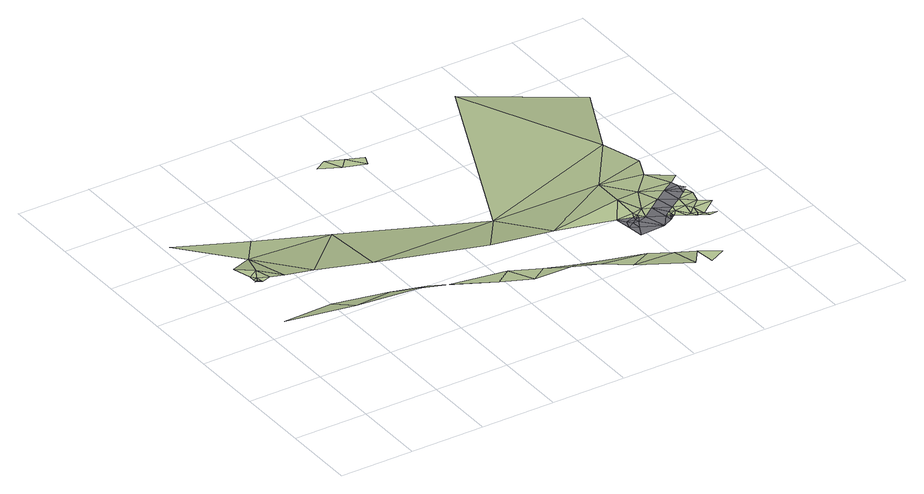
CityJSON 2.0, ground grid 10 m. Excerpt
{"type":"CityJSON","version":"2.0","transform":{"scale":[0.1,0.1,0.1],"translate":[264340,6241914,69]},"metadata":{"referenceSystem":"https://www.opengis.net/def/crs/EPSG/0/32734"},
"CityObjects":{
"terrain1":{"type":"TINRelief","geometry":[{"type":"CompositeSurface","lod":"1","boundaries":[[[0,1,2]],[[3,4,5]],[[4,6,5]],[[5,7,8]],[[7,9,8]],[[10,5,6]],[[10,7,5]],[[11,7,10]],[[12,13,9]],[[12,9,7]],[[11,12,7]],[[14,12,11]],[[15,13,12]],[[15,12,14]],[[2,16,0]],[[15,14,17]],[[18,15,19]],[[20,16,2]],[[17,21,15]],[[15,21,19]],[[20,22,16]],[[21,17,23]],[[24,22,20]],[[22,24,25]],[[26,25,24]],[[23,27,21]],[[25,26,28]],[[27,23,29]],[[28,26,30]],[[30,31,28]],[[31,30,32]],[[33,34,35]],[[29,36,27]],[[37,31,32]],[[33,35,38]],[[39,38,35]],[[37,32,40]],[[38,39,41]],[[42,37,40]],[[40,43,42]],[[36,44,27]],[[45,36,46]],[[43,47,42]],[[45,44,36]],[[47,48,49]],[[46,50,51]],[[46,51,45]],[[52,53,50]],[[53,51,50]],[[53,52,54]],[[54,55,53]],[[53,56,51]],[[53,55,56]],[[45,51,56]],[[57,56,55]],[[44,58,27]],[[56,59,45]],[[60,61,62]],[[57,63,56]],[[60,62,64]],[[60,65,61]],[[64,66,60]],[[44,45,59]],[[66,67,60]],[[67,65,60]],[[59,56,63]],[[66,68,67]],[[65,67,69]],[[67,68,70]],[[70,68,71]],[[69,67,72]],[[70,72,67]],[[73,70,71]],[[71,74,73]],[[27,58,75]],[[63,76,59]],[[73,77,70]],[[78,73,74]],[[70,77,72]],[[72,79,69]],[[59,80,44]],[[81,78,74]],[[73,78,77]],[[81,82,78]],[[72,77,83]],[[79,72,83]],[[59,76,84]],[[77,78,85]],[[59,84,80]],[[83,77,85]],[[86,79,83]],[[80,87,44]],[[79,86,88]],[[86,89,88]],[[87,58,44]],[[80,84,90]],[[58,91,75]]]}]},
"road1":{"type":"Road","attributes":{"highway":"motorway_link","surface":"asphalt","lanes":1,"width":2.2,"oneway":"yes"},"geometry":[{"type":"MultiSurface","lod":"1","boundaries":[[[92,93,94]],[[46,92,95]],[[95,92,96]],[[94,96,92]],[[95,50,46]],[[97,94,93]],[[94,98,96]],[[99,95,96]],[[99,96,98]],[[95,99,50]],[[98,94,97]],[[99,52,50]],[[98,54,99]],[[52,99,54]],[[98,55,54]],[[55,98,97]],[[97,61,55]],[[97,100,61]],[[57,55,61]],[[62,61,100]],[[100,101,62]],[[62,101,64]],[[57,61,65]],[[101,66,64]],[[69,57,65]],[[57,69,63]],[[63,69,79]],[[63,79,76]],[[79,88,76]],[[76,88,102]],[[103,76,102]],[[84,76,103]],[[102,88,89]],[[103,102,104]]]}]}
},
"vertices":[
[76,190,35],[7,186,36],[91,160,43],[32,289,29],[34,288,29],[36,290,29],[36,287,29],[38,296,29],[33,292,29],[33,301,29],[40,285,29],[49,283,33],[47,310,29],[26,326,29],[66,277,33],[64,353,16],[144,167,40],[100,266,34],[3,429,14],[92,390,12],[175,133,56],[181,350,12],[213,144,39],[169,243,33],[259,107,46],[281,122,46],[301,94,43],[358,271,12],[322,108,43],[306,198,34],[343,80,53],[362,94,42],[378,65,53],[262,491,13],[246,481,13],[273,468,13],[380,173,42],[443,67,44],[285,481,13],[301,456,14],[413,50,47],[307,470,14],[471,51,44],[473,8,52],[486,238,36],[478,185,45],[453,148,45],[494,37,46],[497,9,46],[519,20,46],[472,142,45],[477,150,45],[475,140,45],[479,144,45],[478,139,45],[485,135,45],[490,152,46],[502,147,46],[542,315,32],[509,189,44],[514,124,46],[506,123,46],[511,121,46],[518,159,46],[513,120,46],[514,129,46],[515,118,46],[522,127,46],[527,111,46],[523,135,46],[534,111,46],[538,104,46],[538,130,46],[541,108,47],[539,103,46],[478,537,6],[535,171,46],[542,119,47],[547,102,47],[539,146,46],[536,217,44],[551,95,47],[561,96,47],[556,131,47],[552,182,46],[570,120,47],[561,149,46],[553,252,39],[552,156,46],[558,160,46],[568,196,43],[605,439,12],
[456,126,45],[459,104,45],[467,121,45],[460,139,45],[465,132,45],[493,106,46],[473,131,45],[472,136,45],[507,113,46],[511,116,46],[553,165,46],[555,172,46],[561,164,46]
]}
